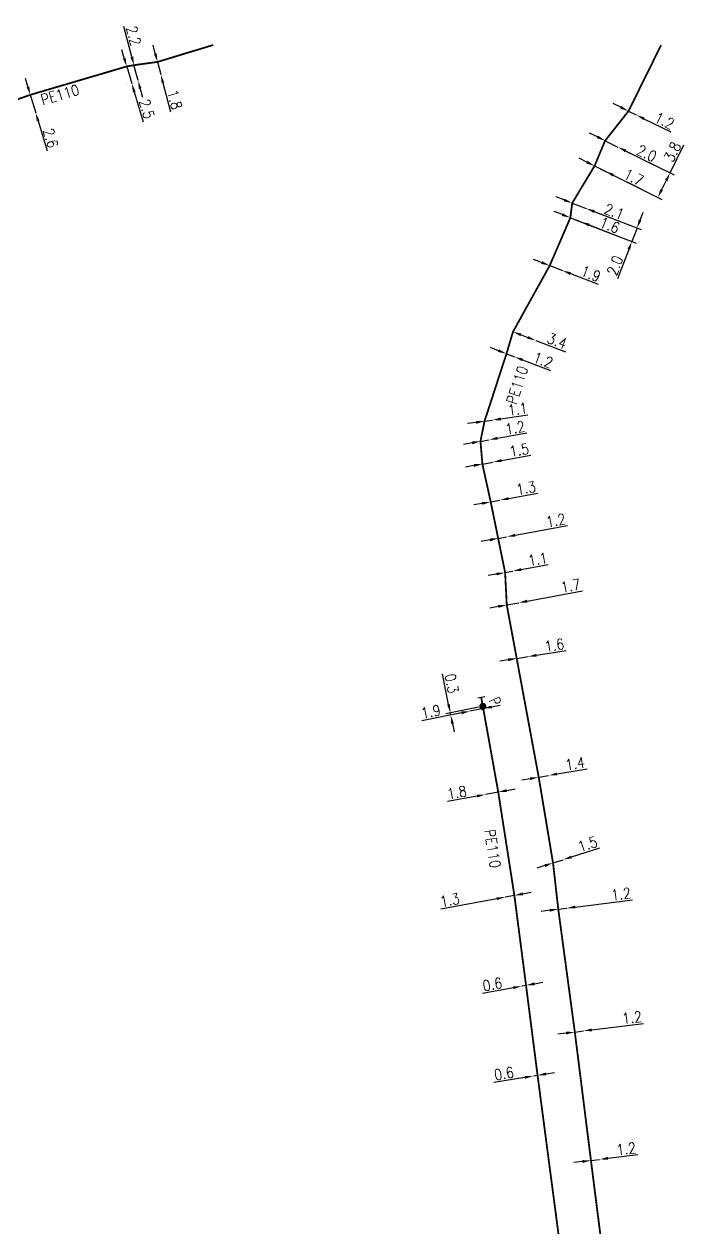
# Model space of a CAD drawing. Header units: millimetres. Extents: x 147000 to 147997, y 130417 to 131006.
# Drawn here: x 147347.6 to 147439.7, y 130835 to 131002.9 of the extents above; entities that cross this region are included whole.
import ezdxf
from ezdxf.enums import TextEntityAlignment as Align

# ---------------------------------------------------------------- set-up
doc = ezdxf.new("R2010")
doc.units = ezdxf.units.MM
doc.header["$PDMODE"] = 34
doc.linetypes.add('L_100_PE', pattern=[14, 10, -1.5, 1, -1.5])
doc.layers.get('0').update_dxf_attribs({"linetype": 'CONTINUOUS'})
doc.layers.get('Defpoints').update_dxf_attribs({"linetype": 'CONTINUOUS'})
for name, color, linetype in [('L_140', 3, 'CONTINUOUS'), ('L_300', 7, 'CONTINUOUS'), ('L_340', 7, 'CONTINUOUS')]:
    doc.layers.add(name, color=color, linetype=linetype)
doc.styles.add('G_ROMANS', font='ROMANS.SHX', dxfattribs={"width": 0.75})
doc.styles.get("Standard").update_dxf_attribs({"font": 'romans.shx', "width": 0.85})
doc.dimstyles.get("Standard").update_dxf_attribs({"dimtxt": 1.5, "dimasz": 1.2, "dimexe": 0.625, "dimexo": 0.625, "dimgap": 0.25, "dimtad": 1, "dimdec": 1, "dimzin": 0, "dimdsep": 46, "dimtxsty": 'Standard', "dimcen": -0.5, "dimadec": 0, "dimazin": 0, "dimtfac": 1, "dimtdec": 1, "dimtmove": 0, "dimatfit": 3, "dimfxl": 0, "dimtolj": 1, "dimtzin": 0, "dimarcsym": 0})

# ---------------------------------------------------------------- blocks, each defined once
blk = doc.blocks.new('L_340_07')
at = {"color": 0, "linetype": 'Continuous', "const_width": 0.25, "flags": 128}
blk.add_lwpolyline([(0, 0), (1.25, 0)], dxfattribs=at)
at = {"color": 0, "linetype": 'Continuous', "flags": 128}
blk.add_lwpolyline([(1.25, -0.5), (1.25, 0.5)], dxfattribs=at)
at = {"color": 0, "linetype": 'Continuous', "width": 0.75, "flags": 3}
for tag, p in [('DEF_LEG', (0.72, -3.47)), ('DEF_COUP', (0.72, -5.97)), ('DEF_TYPE', (0.72, -8.47))]:
    blk.add_attdef(tag, text='', height=1.2, dxfattribs=at).set_placement(p, align=Align.MIDDLE)
blk = doc.blocks.new('L_300_12')
at = {"color": 0, "linetype": 'Continuous', "const_width": 0.497, "flags": 128}
blk.add_lwpolyline([(-0.25, 0, 1), (0.25, 0, 1)], format="xyb", close=True, dxfattribs=at)
at = {"color": 0, "linetype": 'Continuous', "style": 'G_ROMANS', "width": 0.75}
blk.add_text('P', height=1.5, dxfattribs=at).set_placement((0, 1.85), align=Align.MIDDLE)
at = {"color": 0, "linetype": 'Continuous', "width": 0.75, "flags": 3}
for tag, p in [('DEF_LEG', (0, -5)), ('DEF_COUP', (0, -7.5)), ('DEF_TYPE', (0, -10))]:
    blk.add_attdef(tag, text='', height=1.2, dxfattribs=at).set_placement(p, align=Align.MIDDLE)
blk = doc.blocks.new('*D25')
at = {"layer": 'Defpoints', "color": 0, "linetype": 'Continuous', "transparency": 16777216}
for p in [(147414.79, 130881.16), (147414.79, 130881.16), (147416.07, 130881.4)]:
    blk.add_point(p, dxfattribs=at)
at = {"layer": 'L_140', "color": 0, "linetype": 'Continuous', "lineweight": -2, "transparency": 16777216}
for p, q in [((147413.61, 130880.94), (147405.79, 130879.48)), ((147416.07, 130881.4), (147414.79, 130881.16)), ((147417.25, 130881.62), (147418.43, 130881.84))]:
    blk.add_line(p, q, dxfattribs=at)
at = {"layer": 'L_140', "color": 0, "linetype": 'Continuous', "transparency": 16777216}
for points in [[(147413.57, 130881.14), (147413.65, 130880.74), (147414.79, 130881.16)], [(147417.21, 130881.81), (147417.28, 130881.42), (147416.07, 130881.4)]]:
    blk.add_solid(points, dxfattribs=at)
at = {"layer": 'L_140', "color": 0, "linetype": 'Continuous', "transparency": 16777216, "insert": (147407.07, 130880.74), "char_height": 1.5, "attachment_point": 5, "rotation": 10.565}
blk.add_mtext('\\A1;1.3', dxfattribs=at)
blk = doc.blocks.new('*D26')
at = {"layer": 'Defpoints', "color": 0, "linetype": 'Continuous', "transparency": 16777216}
for p in [(147417.11, 130868.74), (147417.11, 130868.74), (147417.7, 130868.85)]:
    blk.add_point(p, dxfattribs=at)
at = {"layer": 'L_140', "color": 0, "linetype": 'Continuous', "lineweight": -2, "transparency": 16777216}
for p, q in [((147418.88, 130869.07), (147420.06, 130869.29)), ((147415.93, 130868.52), (147411.63, 130867.71)), ((147417.7, 130868.85), (147417.11, 130868.74))]:
    blk.add_line(p, q, dxfattribs=at)
at = {"layer": 'L_140', "color": 0, "linetype": 'Continuous', "transparency": 16777216}
for points in [[(147418.84, 130869.27), (147418.91, 130868.87), (147417.7, 130868.85)], [(147415.89, 130868.71), (147415.97, 130868.32), (147417.11, 130868.74)]]:
    blk.add_solid(points, dxfattribs=at)
at = {"layer": 'L_140', "color": 0, "linetype": 'Continuous', "transparency": 16777216, "insert": (147413.01, 130868.99), "char_height": 1.5, "attachment_point": 5, "rotation": 10.5968}
blk.add_mtext('\\A1;0.6', dxfattribs=at)
blk = doc.blocks.new('*D64')
at = {"layer": 'Defpoints', "color": 0, "linetype": 'Continuous', "transparency": 16777216}
for p in [(147348.51, 130993.05), (147349.26, 130990.56), (147349.26, 130990.56)]:
    blk.add_point(p, dxfattribs=at)
at = {"layer": 'L_140', "color": 0, "linetype": 'Continuous', "lineweight": -2, "transparency": 16777216}
for p, q in [((147348.17, 130994.2), (147347.83, 130995.35)), ((147348.51, 130993.05), (147349.26, 130990.56)), ((147349.6, 130989.41), (147350.85, 130985.22))]:
    blk.add_line(p, q, dxfattribs=at)
at = {"layer": 'L_140', "color": 0, "linetype": 'Continuous', "transparency": 16777216}
for points in [[(147348.36, 130994.26), (147347.98, 130994.14), (147348.51, 130993.05)], [(147349.79, 130989.47), (147349.41, 130989.35), (147349.26, 130990.56)]]:
    blk.add_solid(points, dxfattribs=at)
at = {"layer": 'L_140', "color": 0, "linetype": 'Continuous', "transparency": 16777216, "insert": (147351.35, 130987.02), "char_height": 1.5, "attachment_point": 5, "rotation": 286.5993}
blk.add_mtext('\\A1;2.6', dxfattribs=at)
blk = doc.blocks.new('*D65')
at = {"layer": 'Defpoints', "color": 0, "linetype": 'Continuous', "transparency": 16777216}
for p in [(147361.96, 130997.01), (147362.67, 130994.61), (147362.67, 130994.61)]:
    blk.add_point(p, dxfattribs=at)
at = {"layer": 'L_140', "color": 0, "linetype": 'Continuous', "lineweight": -2, "transparency": 16777216}
for p, q in [((147361.62, 130998.16), (147361.27, 130999.31)), ((147361.36, 130996.83), (147361.36, 130996.83)), ((147361.96, 130997.01), (147362.67, 130994.61)), ((147362.08, 130994.43), (147362.08, 130994.43)), ((147363.02, 130993.46), (147364.27, 130989.27))]:
    blk.add_line(p, q, dxfattribs=at)
at = {"layer": 'L_140', "color": 0, "linetype": 'Continuous', "transparency": 16777216}
for points in [[(147361.81, 130998.21), (147361.43, 130998.1), (147361.96, 130997.01)], [(147363.21, 130993.52), (147362.83, 130993.4), (147362.67, 130994.61)]]:
    blk.add_solid(points, dxfattribs=at)
at = {"layer": 'L_140', "color": 0, "linetype": 'Continuous', "transparency": 16777216, "insert": (147364.77, 130991.08), "char_height": 1.5, "attachment_point": 5, "rotation": 286.5985}
blk.add_mtext('\\A1;2.5', dxfattribs=at)
blk = doc.blocks.new('*D66')
at = {"layer": 'Defpoints', "color": 0, "linetype": 'Continuous', "transparency": 16777216}
for p in [(147362.98, 130997.19), (147363.54, 130995.06), (147363.54, 130995.06)]:
    blk.add_point(p, dxfattribs=at)
at = {"layer": 'L_140', "color": 0, "linetype": 'Continuous', "lineweight": -2, "transparency": 16777216}
for p, q in [((147362.68, 130998.35), (147361.56, 131002.57)), ((147363.54, 130995.06), (147362.98, 130997.19)), ((147363.85, 130993.9), (147364.16, 130992.74))]:
    blk.add_line(p, q, dxfattribs=at)
at = {"layer": 'L_140', "color": 0, "linetype": 'Continuous', "transparency": 16777216}
for points in [[(147362.87, 130998.4), (147362.48, 130998.3), (147362.98, 130997.19)], [(147364.04, 130993.95), (147363.66, 130993.85), (147363.54, 130995.06)]]:
    blk.add_solid(points, dxfattribs=at)
at = {"layer": 'L_140', "color": 0, "linetype": 'Continuous', "transparency": 16777216, "insert": (147362.94, 131001.3), "char_height": 1.5, "attachment_point": 5, "rotation": 284.7587}
blk.add_mtext('\\A1;2.2', dxfattribs=at)
blk = doc.blocks.new('*D67')
at = {"layer": 'Defpoints', "color": 0, "linetype": 'Continuous', "transparency": 16777216}
for p in [(147366.26, 130997.64), (147366.72, 130995.89), (147366.72, 130995.89)]:
    blk.add_point(p, dxfattribs=at)
at = {"layer": 'L_140', "color": 0, "linetype": 'Continuous', "lineweight": -2, "transparency": 16777216}
for p, q in [((147365.95, 130998.8), (147365.65, 130999.96)), ((147366.26, 130997.64), (147366.72, 130995.89)), ((147366.86, 130997.79), (147366.86, 130997.79)), ((147367.32, 130996.05), (147367.32, 130996.05)), ((147367.02, 130994.73), (147368.09, 130990.68))]:
    blk.add_line(p, q, dxfattribs=at)
at = {"layer": 'L_140', "color": 0, "linetype": 'Continuous', "transparency": 16777216}
for points in [[(147366.14, 130998.85), (147365.76, 130998.74), (147366.26, 130997.64)], [(147367.21, 130994.79), (147366.83, 130994.68), (147366.72, 130995.89)]]:
    blk.add_solid(points, dxfattribs=at)
at = {"layer": 'L_140', "color": 0, "linetype": 'Continuous', "transparency": 16777216, "insert": (147368.67, 130992.38), "char_height": 1.5, "attachment_point": 5, "rotation": 284.7587}
blk.add_mtext('\\A1;1.8', dxfattribs=at)
blk = doc.blocks.new('*D70')
at = {"layer": 'Defpoints', "color": 0, "linetype": 'Continuous', "transparency": 16777216}
for p in [(147432, 130990.78), (147433.08, 130990.25), (147433.08, 130990.25)]:
    blk.add_point(p, dxfattribs=at)
at = {"layer": 'L_140', "color": 0, "linetype": 'Continuous', "lineweight": -2, "transparency": 16777216}
for p, q in [((147430.92, 130991.31), (147429.84, 130991.83)), ((147432, 130990.78), (147433.08, 130990.25)), ((147434.16, 130989.72), (147437.92, 130987.88))]:
    blk.add_line(p, q, dxfattribs=at)
at = {"layer": 'L_140', "color": 0, "linetype": 'Continuous', "transparency": 16777216}
for points in [[(147431.01, 130991.49), (147430.83, 130991.13), (147432, 130990.78)], [(147434.24, 130989.9), (147434.07, 130989.54), (147433.08, 130990.25)]]:
    blk.add_solid(points, dxfattribs=at)
at = {"layer": 'L_140', "color": 0, "linetype": 'Continuous', "transparency": 16777216, "insert": (147437.02, 130989.44), "char_height": 1.5, "attachment_point": 5, "rotation": 333.9233}
blk.add_mtext('\\A1;1.2', dxfattribs=at)
blk = doc.blocks.new('*D71')
at = {"layer": 'Defpoints', "color": 0, "linetype": 'Continuous', "transparency": 16777216}
for p in [(147428.73, 130986.65), (147430.52, 130985.77), (147430.52, 130985.77)]:
    blk.add_point(p, dxfattribs=at)
at = {"layer": 'L_140', "color": 0, "linetype": 'Continuous', "lineweight": -2, "transparency": 16777216}
for p, q in [((147427.66, 130987.19), (147426.58, 130987.72)), ((147428.73, 130986.65), (147430.52, 130985.77)), ((147431.6, 130985.23), (147435.51, 130983.29))]:
    blk.add_line(p, q, dxfattribs=at)
at = {"layer": 'L_140', "color": 0, "linetype": 'Continuous', "transparency": 16777216}
for points in [[(147427.75, 130987.37), (147427.57, 130987.01), (147428.73, 130986.65)], [(147431.69, 130985.41), (147431.51, 130985.05), (147430.52, 130985.77)]]:
    blk.add_solid(points, dxfattribs=at)
at = {"layer": 'L_140', "color": 0, "linetype": 'Continuous', "transparency": 16777216, "insert": (147434.54, 130984.89), "char_height": 1.5, "attachment_point": 5, "rotation": 333.607}
blk.add_mtext('\\A1;2.0', dxfattribs=at)
blk = doc.blocks.new('*D72')
at = {"layer": 'Defpoints', "color": 0, "linetype": 'Continuous', "transparency": 16777216}
for p in [(147430.52, 130985.77), (147427.27, 130983.14), (147437.8, 130982.16)]:
    blk.add_point(p, dxfattribs=at)
at = {"layer": 'L_140', "color": 0, "linetype": 'Continuous', "lineweight": -2, "transparency": 16777216}
for p, q in [((147431.08, 130985.49), (147438.36, 130981.88)), ((147437.8, 130982.16), (147439.74, 130986.07)), ((147427.83, 130982.86), (147436.67, 130978.47)), ((147436.64, 130979.83), (147437.26, 130981.08))]:
    blk.add_line(p, q, dxfattribs=at)
at = {"layer": 'L_140', "color": 0, "linetype": 'Continuous', "transparency": 16777216}
for points in [[(147437.08, 130981.17), (147437.44, 130980.99), (147437.8, 130982.16)], [(147436.46, 130979.92), (147436.82, 130979.74), (147436.11, 130978.75)]]:
    blk.add_solid(points, dxfattribs=at)
at = {"layer": 'L_140', "color": 0, "linetype": 'Continuous', "transparency": 16777216, "insert": (147438.14, 130985.1), "char_height": 1.5, "attachment_point": 5, "rotation": 63.607}
blk.add_mtext('\\A1;3.8', dxfattribs=at)
blk = doc.blocks.new('*D73')
at = {"layer": 'Defpoints', "color": 0, "linetype": 'Continuous', "transparency": 16777216}
for p in [(147427.27, 130983.14), (147428.79, 130982.38), (147428.79, 130982.38)]:
    blk.add_point(p, dxfattribs=at)
at = {"layer": 'L_140', "color": 0, "linetype": 'Continuous', "lineweight": -2, "transparency": 16777216}
for p, q in [((147426.19, 130983.67), (147425.12, 130984.21)), ((147427.27, 130983.14), (147428.79, 130982.38)), ((147429.86, 130981.85), (147433.62, 130979.99))]:
    blk.add_line(p, q, dxfattribs=at)
at = {"layer": 'L_140', "color": 0, "linetype": 'Continuous', "transparency": 16777216}
for points in [[(147426.28, 130983.85), (147426.1, 130983.49), (147427.27, 130983.14)], [(147429.95, 130982.03), (147429.77, 130981.67), (147428.79, 130982.38)]]:
    blk.add_solid(points, dxfattribs=at)
at = {"layer": 'L_140', "color": 0, "linetype": 'Continuous', "transparency": 16777216, "insert": (147432.72, 130981.55), "char_height": 1.5, "attachment_point": 5, "rotation": 333.607}
blk.add_mtext('\\A1;1.7', dxfattribs=at)
blk = doc.blocks.new('*D74')
at = {"layer": 'Defpoints', "color": 0, "linetype": 'Continuous', "transparency": 16777216}
for p in [(147424.14, 130977.95), (147426.1, 130977.2), (147426.1, 130977.2)]:
    blk.add_point(p, dxfattribs=at)
at = {"layer": 'L_140', "color": 0, "linetype": 'Continuous', "lineweight": -2, "transparency": 16777216}
for p, q in [((147423.02, 130978.39), (147421.9, 130978.82)), ((147424.36, 130978.54), (147424.36, 130978.54)), ((147424.14, 130977.95), (147426.1, 130977.2)), ((147426.32, 130977.78), (147426.32, 130977.78)), ((147427.22, 130976.77), (147430.96, 130975.33))]:
    blk.add_line(p, q, dxfattribs=at)
at = {"layer": 'L_140', "color": 0, "linetype": 'Continuous', "transparency": 16777216}
for points in [[(147423.09, 130978.57), (147422.95, 130978.2), (147424.14, 130977.95)], [(147427.29, 130976.96), (147427.15, 130976.58), (147426.1, 130977.2)]]:
    blk.add_solid(points, dxfattribs=at)
at = {"layer": 'L_140', "color": 0, "linetype": 'Continuous', "transparency": 16777216, "insert": (147430.01, 130976.77), "char_height": 1.5, "attachment_point": 5, "rotation": 338.9711}
blk.add_mtext('\\A1;2.1', dxfattribs=at)
blk = doc.blocks.new('*D75')
at = {"layer": 'Defpoints', "color": 0, "linetype": 'Continuous', "transparency": 16777216}
for p in [(147426.1, 130977.2), (147423.89, 130975.91), (147433.19, 130974.47)]:
    blk.add_point(p, dxfattribs=at)
at = {"layer": 'L_140', "color": 0, "linetype": 'Continuous', "lineweight": -2, "transparency": 16777216}
for p, q in [((147426.68, 130976.98), (147433.77, 130974.25)), ((147433.62, 130975.59), (147434.05, 130976.71)), ((147424.47, 130975.68), (147433.06, 130972.38)), ((147433.19, 130974.47), (147432.47, 130972.61)), ((147432.04, 130971.49), (147430.47, 130967.41))]:
    blk.add_line(p, q, dxfattribs=at)
at = {"layer": 'L_140', "color": 0, "linetype": 'Continuous', "transparency": 16777216}
for points in [[(147433.43, 130975.67), (147433.81, 130975.52), (147433.19, 130974.47)], [(147431.85, 130971.56), (147432.23, 130971.42), (147432.47, 130972.61)]]:
    blk.add_solid(points, dxfattribs=at)
at = {"layer": 'L_140', "color": 0, "linetype": 'Continuous', "transparency": 16777216, "insert": (147430.11, 130969.25), "char_height": 1.5, "attachment_point": 5, "rotation": 68.9711}
blk.add_mtext('\\A1;2.0', dxfattribs=at)
blk = doc.blocks.new('*D76')
at = {"layer": 'Defpoints', "color": 0, "linetype": 'Continuous', "transparency": 16777216}
for p in [(147423.89, 130975.91), (147425.38, 130975.33), (147425.38, 130975.33)]:
    blk.add_point(p, dxfattribs=at)
at = {"layer": 'L_140', "color": 0, "linetype": 'Continuous', "lineweight": -2, "transparency": 16777216}
for p, q in [((147422.77, 130976.34), (147421.65, 130976.77)), ((147423.89, 130975.91), (147425.38, 130975.33)), ((147426.5, 130974.9), (147430.41, 130973.4))]:
    blk.add_line(p, q, dxfattribs=at)
at = {"layer": 'L_140', "color": 0, "linetype": 'Continuous', "transparency": 16777216}
for points in [[(147422.84, 130976.53), (147422.69, 130976.15), (147423.89, 130975.91)], [(147426.57, 130975.09), (147426.43, 130974.72), (147425.38, 130975.33)]]:
    blk.add_solid(points, dxfattribs=at)
at = {"layer": 'L_140', "color": 0, "linetype": 'Continuous', "transparency": 16777216, "insert": (147429.37, 130974.87), "char_height": 1.5, "attachment_point": 5, "rotation": 338.9711}
blk.add_mtext('\\A1;1.6', dxfattribs=at)
blk = doc.blocks.new('*D77')
at = {"layer": 'Defpoints', "color": 0, "linetype": 'Continuous', "transparency": 16777216}
for p in [(147421, 130969.23), (147422.77, 130968.55), (147422.77, 130968.55)]:
    blk.add_point(p, dxfattribs=at)
at = {"layer": 'L_140', "color": 0, "linetype": 'Continuous', "lineweight": -2, "transparency": 16777216}
for p, q in [((147419.88, 130969.66), (147418.76, 130970.09)), ((147421, 130969.23), (147422.77, 130968.55)), ((147423.89, 130968.12), (147427.75, 130966.64))]:
    blk.add_line(p, q, dxfattribs=at)
at = {"layer": 'L_140', "color": 0, "linetype": 'Continuous', "transparency": 16777216}
for points in [[(147419.95, 130969.85), (147419.81, 130969.48), (147421, 130969.23)], [(147423.96, 130968.31), (147423.82, 130967.93), (147422.77, 130968.55)]]:
    blk.add_solid(points, dxfattribs=at)
at = {"layer": 'L_140', "color": 0, "linetype": 'Continuous', "transparency": 16777216, "insert": (147426.74, 130968.1), "char_height": 1.5, "attachment_point": 5, "rotation": 338.9711}
blk.add_mtext('\\A1;1.9', dxfattribs=at)
blk = doc.blocks.new('*D78')
at = {"layer": 'Defpoints', "color": 0, "linetype": 'Continuous', "transparency": 16777216}
for p in [(147415.88, 130960), (147419.06, 130958.79), (147419.06, 130958.79)]:
    blk.add_point(p, dxfattribs=at)
at = {"layer": 'L_140', "color": 0, "linetype": 'Continuous', "lineweight": -2, "transparency": 16777216}
for p, q in [((147417, 130959.58), (147417.93, 130959.22)), ((147419.06, 130958.79), (147423.2, 130957.22))]:
    blk.add_line(p, q, dxfattribs=at)
at = {"layer": 'L_140', "color": 0, "linetype": 'Continuous', "transparency": 16777216}
for points in [[(147417.07, 130959.76), (147416.93, 130959.39), (147415.88, 130960)], [(147418.01, 130959.41), (147417.86, 130959.03), (147419.06, 130958.79)]]:
    blk.add_solid(points, dxfattribs=at)
at = {"layer": 'L_140', "color": 0, "linetype": 'Continuous', "transparency": 16777216, "insert": (147422.04, 130958.73), "char_height": 1.5, "attachment_point": 5, "rotation": 339.1554}
blk.add_mtext('\\A1;3.4', dxfattribs=at)
blk = doc.blocks.new('*D79')
at = {"layer": 'Defpoints', "color": 0, "linetype": 'Continuous', "transparency": 16777216}
for p in [(147414.97, 130956.94), (147416.09, 130956.51), (147416.09, 130956.51)]:
    blk.add_point(p, dxfattribs=at)
at = {"layer": 'L_140', "color": 0, "linetype": 'Continuous', "lineweight": -2, "transparency": 16777216}
for p, q in [((147413.85, 130957.37), (147412.73, 130957.8)), ((147414.97, 130956.94), (147416.09, 130956.51)), ((147417.21, 130956.08), (147421.12, 130954.59))]:
    blk.add_line(p, q, dxfattribs=at)
at = {"layer": 'L_140', "color": 0, "linetype": 'Continuous', "transparency": 16777216}
for points in [[(147413.92, 130957.56), (147413.78, 130957.19), (147414.97, 130956.94)], [(147417.28, 130956.27), (147417.14, 130955.9), (147416.09, 130956.51)]]:
    blk.add_solid(points, dxfattribs=at)
at = {"layer": 'L_140', "color": 0, "linetype": 'Continuous', "transparency": 16777216, "insert": (147420.09, 130956.05), "char_height": 1.5, "attachment_point": 5, "rotation": 339.0363}
blk.add_mtext('\\A1;1.2', dxfattribs=at)
blk = doc.blocks.new('*D80')
at = {"layer": 'Defpoints', "color": 0, "linetype": 'Continuous', "transparency": 16777216}
for p in [(147411.91, 130947.54), (147413, 130947.69), (147413, 130947.69)]:
    blk.add_point(p, dxfattribs=at)
at = {"layer": 'L_140', "color": 0, "linetype": 'Continuous', "lineweight": -2, "transparency": 16777216}
for p, q in [((147414.18, 130947.86), (147417.97, 130948.4)), ((147410.72, 130947.37), (147409.53, 130947.2)), ((147411.91, 130947.54), (147413, 130947.69))]:
    blk.add_line(p, q, dxfattribs=at)
at = {"layer": 'L_140', "color": 0, "linetype": 'Continuous', "transparency": 16777216}
for points in [[(147414.16, 130948.06), (147414.21, 130947.66), (147413, 130947.69)], [(147410.69, 130947.57), (147410.75, 130947.17), (147411.91, 130947.54)]]:
    blk.add_solid(points, dxfattribs=at)
at = {"layer": 'L_140', "color": 0, "linetype": 'Continuous', "transparency": 16777216, "insert": (147416.53, 130949.21), "char_height": 1.5, "attachment_point": 5, "rotation": 8.0766}
blk.add_mtext('\\A1;1.1', dxfattribs=at)
blk = doc.blocks.new('*D81')
at = {"layer": 'Defpoints', "color": 0, "linetype": 'Continuous', "transparency": 16777216}
for p in [(147411.34, 130944.72), (147412.52, 130944.94), (147412.52, 130944.94)]:
    blk.add_point(p, dxfattribs=at)
at = {"layer": 'L_140', "color": 0, "linetype": 'Continuous', "lineweight": -2, "transparency": 16777216}
for p, q in [((147411.34, 130944.72), (147412.52, 130944.94)), ((147413.7, 130945.15), (147417.82, 130945.9)), ((147410.16, 130944.51), (147408.98, 130944.29))]:
    blk.add_line(p, q, dxfattribs=at)
at = {"layer": 'L_140', "color": 0, "linetype": 'Continuous', "transparency": 16777216}
for points in [[(147410.12, 130944.7), (147410.2, 130944.31), (147411.34, 130944.72)], [(147413.67, 130945.35), (147413.74, 130944.95), (147412.52, 130944.94)]]:
    blk.add_solid(points, dxfattribs=at)
at = {"layer": 'L_140', "color": 0, "linetype": 'Continuous', "transparency": 16777216, "insert": (147416.17, 130946.62), "char_height": 1.5, "attachment_point": 5, "rotation": 10.2944}
blk.add_mtext('\\A1;1.2', dxfattribs=at)
blk = doc.blocks.new('*D82')
at = {"layer": 'Defpoints', "color": 0, "linetype": 'Continuous', "transparency": 16777216}
for p in [(147411.61, 130941.56), (147413.09, 130941.83), (147413.09, 130941.83)]:
    blk.add_point(p, dxfattribs=at)
at = {"layer": 'L_140', "color": 0, "linetype": 'Continuous', "lineweight": -2, "transparency": 16777216}
for p, q in [((147410.43, 130941.35), (147409.25, 130941.13)), ((147411.61, 130941.56), (147413.09, 130941.83)), ((147414.27, 130942.04), (147418.39, 130942.79))]:
    blk.add_line(p, q, dxfattribs=at)
at = {"layer": 'L_140', "color": 0, "linetype": 'Continuous', "transparency": 16777216}
for points in [[(147410.39, 130941.54), (147410.46, 130941.15), (147411.61, 130941.56)], [(147414.23, 130942.24), (147414.3, 130941.85), (147413.09, 130941.83)]]:
    blk.add_solid(points, dxfattribs=at)
at = {"layer": 'L_140', "color": 0, "linetype": 'Continuous', "transparency": 16777216, "insert": (147416.74, 130943.51), "char_height": 1.5, "attachment_point": 5, "rotation": 10.2944}
blk.add_mtext('\\A1;1.5', dxfattribs=at)
blk = doc.blocks.new('*D83')
at = {"layer": 'Defpoints', "color": 0, "linetype": 'Continuous', "transparency": 16777216}
for p in [(147412.77, 130936.28), (147414.05, 130936.52), (147414.05, 130936.52)]:
    blk.add_point(p, dxfattribs=at)
at = {"layer": 'L_140', "color": 0, "linetype": 'Continuous', "lineweight": -2, "transparency": 16777216}
for p, q in [((147412.77, 130936.28), (147414.05, 130936.52)), ((147415.23, 130936.73), (147419.35, 130937.48)), ((147411.59, 130936.07), (147410.41, 130935.85))]:
    blk.add_line(p, q, dxfattribs=at)
at = {"layer": 'L_140', "color": 0, "linetype": 'Continuous', "transparency": 16777216}
for points in [[(147411.56, 130936.27), (147411.63, 130935.87), (147412.77, 130936.28)], [(147415.2, 130936.93), (147415.27, 130936.53), (147414.05, 130936.52)]]:
    blk.add_solid(points, dxfattribs=at)
at = {"layer": 'L_140', "color": 0, "linetype": 'Continuous', "transparency": 16777216, "insert": (147417.7, 130938.2), "char_height": 1.5, "attachment_point": 5, "rotation": 10.2944}
blk.add_mtext('\\A1;1.3', dxfattribs=at)
blk = doc.blocks.new('*D84')
at = {"layer": 'Defpoints', "color": 0, "linetype": 'Continuous', "transparency": 16777216}
for p in [(147414.99, 130931.41), (147414.99, 130931.41), (147413.81, 130931.19)]:
    blk.add_point(p, dxfattribs=at)
at = {"layer": 'L_140', "color": 0, "linetype": 'Continuous', "lineweight": -2, "transparency": 16777216}
for p, q in [((147416.17, 130931.62), (147423.5, 130932.97)), ((147413.81, 130931.19), (147414.99, 130931.41)), ((147412.63, 130930.97), (147411.45, 130930.75))]:
    blk.add_line(p, q, dxfattribs=at)
at = {"layer": 'L_140', "color": 0, "linetype": 'Continuous', "transparency": 16777216}
for points in [[(147416.14, 130931.82), (147416.21, 130931.43), (147414.99, 130931.41)], [(147412.6, 130931.17), (147412.67, 130930.77), (147413.81, 130931.19)]]:
    blk.add_solid(points, dxfattribs=at)
at = {"layer": 'L_140', "color": 0, "linetype": 'Continuous', "transparency": 16777216, "insert": (147421.85, 130933.69), "char_height": 1.5, "attachment_point": 5, "rotation": 10.449}
blk.add_mtext('\\A1;1.2', dxfattribs=at)
blk = doc.blocks.new('*D85')
at = {"layer": 'Defpoints', "color": 0, "linetype": 'Continuous', "transparency": 16777216}
for p in [(147414.78, 130926.43), (147415.86, 130926.63), (147415.86, 130926.63)]:
    blk.add_point(p, dxfattribs=at)
at = {"layer": 'L_140', "color": 0, "linetype": 'Continuous', "lineweight": -2, "transparency": 16777216}
for p, q in [((147413.6, 130926.22), (147412.42, 130926)), ((147414.78, 130926.43), (147415.86, 130926.63)), ((147417.04, 130926.85), (147420.81, 130927.53))]:
    blk.add_line(p, q, dxfattribs=at)
at = {"layer": 'L_140', "color": 0, "linetype": 'Continuous', "transparency": 16777216}
for points in [[(147413.56, 130926.42), (147413.64, 130926.02), (147414.78, 130926.43)], [(147417.01, 130927.04), (147417.08, 130926.65), (147415.86, 130926.63)]]:
    blk.add_solid(points, dxfattribs=at)
at = {"layer": 'L_140', "color": 0, "linetype": 'Continuous', "transparency": 16777216, "insert": (147419.34, 130928.28), "char_height": 1.5, "attachment_point": 5, "rotation": 10.3198}
blk.add_mtext('\\A1;1.1', dxfattribs=at)
blk = doc.blocks.new('*D86')
at = {"layer": 'Defpoints', "color": 0, "linetype": 'Continuous', "transparency": 16777216}
for p in [(147415.01, 130921.91), (147416.68, 130922.22), (147416.68, 130922.22)]:
    blk.add_point(p, dxfattribs=at)
at = {"layer": 'L_140', "color": 0, "linetype": 'Continuous', "lineweight": -2, "transparency": 16777216}
for p, q in [((147417.86, 130922.44), (147425.58, 130923.87)), ((147413.83, 130921.69), (147412.65, 130921.47)), ((147415.01, 130921.91), (147416.68, 130922.22))]:
    blk.add_line(p, q, dxfattribs=at)
at = {"layer": 'L_140', "color": 0, "linetype": 'Continuous', "transparency": 16777216}
for points in [[(147413.8, 130921.88), (147413.87, 130921.49), (147415.01, 130921.91)], [(147417.83, 130922.63), (147417.9, 130922.24), (147416.68, 130922.22)]]:
    blk.add_solid(points, dxfattribs=at)
at = {"layer": 'L_140', "color": 0, "linetype": 'Continuous', "transparency": 16777216, "insert": (147423.93, 130924.58), "char_height": 1.5, "attachment_point": 5, "rotation": 10.5504}
blk.add_mtext('\\A1;1.7', dxfattribs=at)
blk = doc.blocks.new('*D87')
at = {"layer": 'Defpoints', "color": 0, "linetype": 'Continuous', "transparency": 16777216}
for p in [(147416.4, 130914.44), (147417.98, 130914.7), (147417.98, 130914.7)]:
    blk.add_point(p, dxfattribs=at)
at = {"layer": 'L_140', "color": 0, "linetype": 'Continuous', "lineweight": -2, "transparency": 16777216}
for p, q in [((147416.4, 130914.44), (147417.98, 130914.7)), ((147419.16, 130914.89), (147423.3, 130915.55)), ((147415.21, 130914.25), (147414.03, 130914.06))]:
    blk.add_line(p, q, dxfattribs=at)
at = {"layer": 'L_140', "color": 0, "linetype": 'Continuous', "transparency": 16777216}
for points in [[(147415.18, 130914.45), (147415.24, 130914.06), (147416.4, 130914.44)], [(147419.13, 130915.09), (147419.19, 130914.69), (147417.98, 130914.7)]]:
    blk.add_solid(points, dxfattribs=at)
at = {"layer": 'L_140', "color": 0, "linetype": 'Continuous', "transparency": 16777216, "insert": (147421.66, 130916.3), "char_height": 1.5, "attachment_point": 5, "rotation": 9.1141}
blk.add_mtext('\\A1;1.6', dxfattribs=at)
blk = doc.blocks.new('*D88')
at = {"layer": 'Defpoints', "color": 0, "linetype": 'Continuous', "transparency": 16777216}
for p in [(147419.47, 130897.88), (147420.84, 130898.12), (147420.84, 130898.12)]:
    blk.add_point(p, dxfattribs=at)
at = {"layer": 'L_140', "color": 0, "linetype": 'Continuous', "lineweight": -2, "transparency": 16777216}
for p, q in [((147418.28, 130897.67), (147417.1, 130897.47)), ((147419.47, 130897.88), (147420.84, 130898.12)), ((147422.03, 130898.33), (147426.21, 130899.06))]:
    blk.add_line(p, q, dxfattribs=at)
at = {"layer": 'L_140', "color": 0, "linetype": 'Continuous', "transparency": 16777216}
for points in [[(147418.25, 130897.87), (147418.32, 130897.48), (147419.47, 130897.88)], [(147421.99, 130898.52), (147422.06, 130898.13), (147420.84, 130898.12)]]:
    blk.add_solid(points, dxfattribs=at)
at = {"layer": 'L_140', "color": 0, "linetype": 'Continuous', "transparency": 16777216, "insert": (147424.54, 130899.78), "char_height": 1.5, "attachment_point": 5, "rotation": 9.8893}
blk.add_mtext('\\A1;1.4', dxfattribs=at)
blk = doc.blocks.new('*D89')
at = {"layer": 'Defpoints', "color": 0, "linetype": 'Continuous', "transparency": 16777216}
for p in [(147421.47, 130885.92), (147422.89, 130886.38), (147422.89, 130886.38)]:
    blk.add_point(p, dxfattribs=at)
at = {"layer": 'L_140', "color": 0, "linetype": 'Continuous', "lineweight": -2, "transparency": 16777216}
for p, q in [((147424.04, 130886.76), (147428.02, 130888.05)), ((147421.47, 130885.92), (147422.89, 130886.38)), ((147420.33, 130885.55), (147419.19, 130885.18))]:
    blk.add_line(p, q, dxfattribs=at)
at = {"layer": 'L_140', "color": 0, "linetype": 'Continuous', "transparency": 16777216}
for points in [[(147420.26, 130885.74), (147420.39, 130885.36), (147421.47, 130885.92)], [(147423.97, 130886.95), (147424.1, 130886.57), (147422.89, 130886.38)]]:
    blk.add_solid(points, dxfattribs=at)
at = {"layer": 'L_140', "color": 0, "linetype": 'Continuous', "transparency": 16777216, "insert": (147426.29, 130888.54), "char_height": 1.5, "attachment_point": 5, "rotation": 17.9915}
blk.add_mtext('\\A1;1.5', dxfattribs=at)
blk = doc.blocks.new('*D90')
at = {"layer": 'Defpoints', "color": 0, "linetype": 'Continuous', "transparency": 16777216}
for p in [(147422.2, 130879.47), (147423.39, 130879.62), (147423.39, 130879.62)]:
    blk.add_point(p, dxfattribs=at)
at = {"layer": 'L_140', "color": 0, "linetype": 'Continuous', "lineweight": -2, "transparency": 16777216}
for p, q in [((147421, 130879.32), (147419.81, 130879.17)), ((147422.2, 130879.47), (147423.39, 130879.62)), ((147424.58, 130879.77), (147432.57, 130880.78))]:
    blk.add_line(p, q, dxfattribs=at)
at = {"layer": 'L_140', "color": 0, "linetype": 'Continuous', "transparency": 16777216}
for points in [[(147420.98, 130879.52), (147421.03, 130879.12), (147422.2, 130879.47)], [(147424.55, 130879.97), (147424.6, 130879.57), (147423.39, 130879.62)]]:
    blk.add_solid(points, dxfattribs=at)
at = {"layer": 'L_140', "color": 0, "linetype": 'Continuous', "transparency": 16777216, "insert": (147430.96, 130881.59), "char_height": 1.5, "attachment_point": 5, "rotation": 7.1971}
blk.add_mtext('\\A1;1.2', dxfattribs=at)
blk = doc.blocks.new('*D91')
at = {"layer": 'Defpoints', "color": 0, "linetype": 'Continuous', "transparency": 16777216}
for p in [(147425.7, 130862.49), (147425.7, 130862.49), (147424.51, 130862.34)]:
    blk.add_point(p, dxfattribs=at)
at = {"layer": 'L_140', "color": 0, "linetype": 'Continuous', "lineweight": -2, "transparency": 16777216}
for p, q in [((147424.51, 130862.34), (147425.7, 130862.49)), ((147426.89, 130862.64), (147434.11, 130863.55)), ((147423.32, 130862.19), (147422.13, 130862.04))]:
    blk.add_line(p, q, dxfattribs=at)
at = {"layer": 'L_140', "color": 0, "linetype": 'Continuous', "transparency": 16777216}
for points in [[(147423.29, 130862.39), (147423.34, 130862), (147424.51, 130862.34)], [(147426.86, 130862.84), (147426.91, 130862.45), (147425.7, 130862.49)]]:
    blk.add_solid(points, dxfattribs=at)
at = {"layer": 'L_140', "color": 0, "linetype": 'Continuous', "transparency": 16777216, "insert": (147432.5, 130864.36), "char_height": 1.5, "attachment_point": 5, "rotation": 7.1727}
blk.add_mtext('\\A1;1.2', dxfattribs=at)
blk = doc.blocks.new('*D92')
at = {"layer": 'Defpoints', "color": 0, "linetype": 'Continuous', "transparency": 16777216}
for p in [(147426.76, 130844.43), (147427.95, 130844.58), (147427.95, 130844.58)]:
    blk.add_point(p, dxfattribs=at)
at = {"layer": 'L_140', "color": 0, "linetype": 'Continuous', "lineweight": -2, "transparency": 16777216}
for p, q in [((147425.57, 130844.28), (147424.37, 130844.13)), ((147426.68, 130845.05), (147426.68, 130845.05)), ((147426.76, 130844.43), (147427.95, 130844.58)), ((147427.87, 130845.2), (147427.87, 130845.2)), ((147429.14, 130844.73), (147433.29, 130845.26))]:
    blk.add_line(p, q, dxfattribs=at)
at = {"layer": 'L_140', "color": 0, "linetype": 'Continuous', "transparency": 16777216}
for points in [[(147425.54, 130844.48), (147425.59, 130844.08), (147426.76, 130844.43)], [(147429.11, 130844.93), (147429.16, 130844.54), (147427.95, 130844.58)]]:
    blk.add_solid(points, dxfattribs=at)
at = {"layer": 'L_140', "color": 0, "linetype": 'Continuous', "transparency": 16777216, "insert": (147431.68, 130846.06), "char_height": 1.5, "attachment_point": 5, "rotation": 7.2084}
blk.add_mtext('\\A1;1.2', dxfattribs=at)
blk = doc.blocks.new('*D99')
at = {"layer": 'Defpoints', "color": 0, "linetype": 'Continuous', "transparency": 16777216}
for p in [(147411.67, 130907.75), (147407.19, 130906.55), (147409.86, 130907.08)]:
    blk.add_point(p, dxfattribs=at)
at = {"layer": 'L_300', "color": 0, "linetype": 'Continuous', "lineweight": -2, "transparency": 16777216}
for p, q in [((147406.89, 130908.02), (147406.04, 130912.31)), ((147411.05, 130907.63), (147406.52, 130906.72)), ((147409.25, 130906.96), (147406.57, 130906.43)), ((147407.19, 130906.55), (147407.13, 130906.85)), ((147407.42, 130905.38), (147407.66, 130904.2))]:
    blk.add_line(p, q, dxfattribs=at)
at = {"layer": 'L_300', "color": 0, "linetype": 'Continuous', "transparency": 16777216}
for points in [[(147407.09, 130908.06), (147406.7, 130907.98), (147407.13, 130906.85)], [(147407.62, 130905.41), (147407.23, 130905.34), (147407.19, 130906.55)]]:
    blk.add_solid(points, dxfattribs=at)
at = {"layer": 'L_300', "color": 0, "linetype": 'Continuous', "transparency": 16777216, "insert": (147407.33, 130910.95), "char_height": 1.5, "attachment_point": 5, "rotation": 281.2569}
blk.add_mtext('\\A1;0.3', dxfattribs=at)
blk = doc.blocks.new('*D100')
at = {"layer": 'Defpoints', "color": 0, "linetype": 'Continuous', "transparency": 16777216}
for p in [(147409.86, 130907.08), (147409.86, 130907.08), (147411.73, 130907.46)]:
    blk.add_point(p, dxfattribs=at)
at = {"layer": 'L_140', "color": 0, "linetype": 'Continuous', "lineweight": -2, "transparency": 16777216}
for p, q in [((147412.9, 130907.69), (147414.08, 130907.92)), ((147408.68, 130906.85), (147403.16, 130905.75)), ((147411.73, 130907.46), (147409.86, 130907.08))]:
    blk.add_line(p, q, dxfattribs=at)
at = {"layer": 'L_140', "color": 0, "linetype": 'Continuous', "transparency": 16777216}
for points in [[(147412.86, 130907.89), (147412.94, 130907.49), (147411.73, 130907.46)], [(147408.65, 130907.05), (147408.72, 130906.65), (147409.86, 130907.08)]]:
    blk.add_solid(points, dxfattribs=at)
at = {"layer": 'L_140', "color": 0, "linetype": 'Continuous', "transparency": 16777216, "insert": (147404.41, 130907.02), "char_height": 1.5, "attachment_point": 5, "rotation": 11.2569}
blk.add_mtext('\\A1;1.9', dxfattribs=at)
blk = doc.blocks.new('*D101')
at = {"layer": 'Defpoints', "color": 0, "linetype": 'Continuous', "transparency": 16777216}
for p in [(147412.05, 130895.47), (147412.05, 130895.47), (147413.82, 130895.81)]:
    blk.add_point(p, dxfattribs=at)
at = {"layer": 'L_140', "color": 0, "linetype": 'Continuous', "lineweight": -2, "transparency": 16777216}
for p, q in [((147415, 130896.03), (147416.18, 130896.25)), ((147410.87, 130895.25), (147406.75, 130894.48)), ((147413.82, 130895.81), (147412.05, 130895.47))]:
    blk.add_line(p, q, dxfattribs=at)
at = {"layer": 'L_140', "color": 0, "linetype": 'Continuous', "transparency": 16777216}
for points in [[(147414.96, 130896.22), (147415.03, 130895.83), (147413.82, 130895.81)], [(147410.83, 130895.45), (147410.91, 130895.06), (147412.05, 130895.47)]]:
    blk.add_solid(points, dxfattribs=at)
at = {"layer": 'L_140', "color": 0, "linetype": 'Continuous', "transparency": 16777216, "insert": (147408.04, 130895.74), "char_height": 1.5, "attachment_point": 5, "rotation": 10.6091}
blk.add_mtext('\\A1;1.8', dxfattribs=at)
blk = doc.blocks.new('*D103')
at = {"layer": 'Defpoints', "color": 0, "linetype": 'Continuous', "transparency": 16777216}
for p in [(147418.72, 130856.2), (147418.72, 130856.2), (147419.31, 130856.3)]:
    blk.add_point(p, dxfattribs=at)
at = {"layer": 'L_140', "color": 0, "linetype": 'Continuous', "lineweight": -2, "transparency": 16777216}
for p, q in [((147417.53, 130856.01), (147413.22, 130855.31)), ((147419.31, 130856.3), (147418.72, 130856.2)), ((147420.49, 130856.49), (147421.68, 130856.69))]:
    blk.add_line(p, q, dxfattribs=at)
at = {"layer": 'L_140', "color": 0, "linetype": 'Continuous', "transparency": 16777216}
for points in [[(147417.5, 130856.21), (147417.56, 130855.81), (147418.72, 130856.2)], [(147420.46, 130856.69), (147420.52, 130856.3), (147419.31, 130856.3)]]:
    blk.add_solid(points, dxfattribs=at)
at = {"layer": 'L_140', "color": 0, "linetype": 'Continuous', "transparency": 16777216, "insert": (147414.62, 130856.55), "char_height": 1.5, "attachment_point": 5, "rotation": 9.2688}
blk.add_mtext('\\A1;0.6', dxfattribs=at)

msp = doc.modelspace()

# ---------------------------------------------------------------- linework, layer by layer
at = {"layer": 'L_140', "linetype": 'L_100_PE', "flags": 128}
for points in [[(147374.03, 131000, 0.25, 0.25, 0), (147366.26, 130997.64, 0.25, 0.25, 0), (147362.98, 130997.19, 0.25, 0.25, 0), (147361.96, 130997.01, 0.25, 0.25, 0), (147348.51, 130993.05, 0.25, 0.25, 0), (147344.88, 130991.77, 0.25, 0.25, 0), (147329.39, 130987.13, 0.25, 0.25, 0), (147295.19, 130976.89, 0.25, 0.25, 0), (147281.81, 130973.31, 0.25, 0.25, 0), (147270.08, 130970.35, 0.25, 0.25, 0), (147257.57, 130967.24, 0.25, 0.25, 0), (147257.57, 130967.24, 0.25, 0.25, 0), (147245.19, 130964.23, 0.25, 0.25, 0), (147228.5, 130960.03, 0.25, 0.25, 0), (147224.93, 130959.14, 0.25, 0.25, 0), (147215.67, 130957, 0.25, 0.25, 0), (147210.46, 130955, 0.25, 0.25, 0), (147205.67, 130952.49, 0.25, 0.25, 0), (147204.04, 130950.68, 0.25, 0.25, 0), (147202.67, 130949.06, 0.25, 0.25, 0), (147200.35, 130945.71, 0.25, 0.25, 0), (147198.92, 130942.43, 0.25, 0.25, 0), (147197.8, 130937.98, 0.25, 0.25, 0), (147197.61, 130934.04, 0.25, 0.25, 0), (147197.6, 130925.95, 0.25, 0.25, 0), (147197.65, 130913.67, 0.25, 0.25, 0), (147198.25, 130902.02, 0.25, 0.25, 0), (147198.25, 130902.02, 0.25, 0.25, 0), (147199.74, 130889.27, 0.25, 0.25, 0), (147199.8, 130888.81, 0.25, 0.25, 0), (147198.49, 130887.72, 0.25, 0.25, 0), (147199, 130883.53, 0.25, 0.25, 0), (147199.2, 130881.91, 0, 0, 0)], [(147434.61, 130721.5, 0.25, 0.25, 0), (147428.78, 130781.39, 0.25, 0.25, 0), (147428.71, 130782.11, 0.25, 0.25, 0), (147423.37, 130825.49, 0.25, 0.25, 0), (147419.31, 130856.3, 0.25, 0.25, 0), (147417.7, 130868.85, 0.25, 0.25, 0), (147416.07, 130881.4, 0.25, 0.25, 0), (147413.82, 130895.81, 0.25, 0.25, 0), (147411.73, 130907.46, 0.25, 0.25, 0), (147411.67, 130907.75, 0, 0, 0)]]:
    msp.add_lwpolyline(points, format="xyseb", dxfattribs=at)
at = {"layer": 'L_140', "linetype": 'L_100_PE', "const_width": 0.25, "flags": 128}
msp.add_lwpolyline([(147434.9, 130781.05), (147434.73, 130782.24), (147434.31, 130785.22), (147431.02, 130811.7), (147429.81, 130820.41), (147426.76, 130844.43), (147424.51, 130862.34), (147422.2, 130879.47), (147421.47, 130885.92), (147419.47, 130897.88), (147416.4, 130914.44), (147415.01, 130921.91), (147414.78, 130926.43), (147413.81, 130931.19), (147412.77, 130936.28), (147411.61, 130941.56), (147411.34, 130944.72), (147411.91, 130947.54), (147414.97, 130956.94), (147415.88, 130960), (147421, 130969.23), (147423.89, 130975.91), (147424.14, 130977.95), (147427.27, 130983.14), (147428.73, 130986.65), (147432, 130990.78), (147436.56, 131000)], dxfattribs=at)

# ---------------------------------------------------------------- block references
at = {"layer": 'L_300', "rotation": 292.3420269167995}
msp.add_blockref('L_300_12', (147411.67, 130907.75), dxfattribs=at)
at = {"layer": 'L_340', "rotation": 100.2128130879913}
msp.add_blockref('L_340_07', (147411.67, 130907.75), dxfattribs=at)

# ---------------------------------------------------------------- texts
at = {"layer": 'L_140', "linetype": 'Continuous', "width": 0.85}
for rotation, p in [(16.3958, (147350.24, 130991.58)), (71.9619, (147416.33, 130949.73)), (278.8674, (147411.87, 130890.5))]:
    msp.add_text('PE110', height=1.5, rotation=rotation, dxfattribs=at).set_placement(p)

# ---------------------------------------------------------------- dimensions: what is measured, and where the dimension line sits
at = {"layer": 'L_140', "linetype": 'Continuous'}
for base, p1, p2, angle, picture, middle in [((147363.54, 130995.06), (147362.98, 130997.19), (147363.54, 130995.06), 104.7587, '*D66', (147361.97, 131001.04)), ((147362.67, 130994.61), (147361.96, 130997.01), (147362.67, 130994.61), 106.5985, '*D65', (147363.81, 130990.79)), ((147366.72, 130995.89), (147366.26, 130997.64), (147366.72, 130995.89), 104.7587, '*D67', (147367.71, 130992.13)), ((147349.26, 130990.56), (147348.51, 130993.05), (147349.26, 130990.56), 106.5993, '*D64', (147350.4, 130986.74)), ((147433.08, 130990.25), (147432, 130990.78), (147433.08, 130990.25), 153.9233, '*D70', (147436.58, 130988.54)), ((147430.52, 130985.77), (147428.73, 130986.65), (147430.52, 130985.77), 153.607, '*D71', (147434.09, 130983.99)), ((147437.8, 130982.16), (147427.27, 130983.14), (147430.52, 130985.77), 243.607, '*D72', (147439.04, 130984.65)), ((147428.79, 130982.38), (147427.27, 130983.14), (147428.79, 130982.38), 153.607, '*D73', (147432.28, 130980.65)), ((147426.1, 130977.2), (147424.14, 130977.95), (147426.1, 130977.2), 158.9711, '*D74', (147429.65, 130975.84)), ((147425.38, 130975.33), (147423.89, 130975.91), (147425.38, 130975.33), 158.9711, '*D76', (147429.01, 130973.94)), ((147433.19, 130974.47), (147423.89, 130975.91), (147426.1, 130977.2), 248.9711, '*D75', (147431.04, 130968.89)), ((147422.77, 130968.55), (147421, 130969.23), (147422.77, 130968.55), 158.9711, '*D77', (147426.38, 130967.16)), ((147419.06, 130958.79), (147415.88, 130960), (147419.06, 130958.79), 159.1554, '*D78', (147421.69, 130957.79)), ((147416.09, 130956.51), (147414.97, 130956.94), (147416.09, 130956.51), 159.0363, '*D79', (147419.73, 130955.12)), ((147413, 130947.69), (147411.91, 130947.54), (147413, 130947.69), 188.0766, '*D80', (147416.67, 130948.22)), ((147412.52, 130944.94), (147411.34, 130944.72), (147412.52, 130944.94), 190.2944, '*D81', (147416.35, 130945.63)), ((147413.09, 130941.83), (147411.61, 130941.56), (147413.09, 130941.83), 190.2944, '*D82', (147416.92, 130942.53)), ((147414.05, 130936.52), (147412.77, 130936.28), (147414.05, 130936.52), 190.2944, '*D83', (147417.88, 130937.21)), ((147414.99, 130931.41), (147413.81, 130931.19), (147414.99, 130931.41), 190.449, '*D84', (147422.03, 130932.7)), ((147415.86, 130926.63), (147414.78, 130926.43), (147415.86, 130926.63), 190.3198, '*D85', (147419.51, 130927.3)), ((147416.68, 130922.22), (147415.01, 130921.91), (147416.68, 130922.22), 190.5504, '*D86', (147424.11, 130923.6)), ((147417.98, 130914.7), (147416.4, 130914.44), (147417.98, 130914.7), 189.1141, '*D87', (147421.82, 130915.31)), ((147409.86, 130907.08), (147411.73, 130907.46), (147409.86, 130907.08), 11.2569, '*D100', (147404.6, 130906.04)), ((147420.84, 130898.12), (147419.47, 130897.88), (147420.84, 130898.12), 189.8893, '*D88', (147424.71, 130898.79)), ((147412.05, 130895.47), (147413.82, 130895.81), (147412.05, 130895.47), 10.6091, '*D101', (147408.22, 130894.76)), ((147422.89, 130886.38), (147421.47, 130885.92), (147422.89, 130886.38), 197.9915, '*D89', (147426.6, 130887.59)), ((147423.39, 130879.62), (147422.2, 130879.47), (147423.39, 130879.62), 187.1971, '*D90', (147431.09, 130880.59)), ((147414.79, 130881.16), (147416.07, 130881.4), (147414.79, 130881.16), 10.565, '*D25', (147407.26, 130879.75)), ((147417.11, 130868.74), (147417.7, 130868.85), (147417.11, 130868.74), 10.5968, '*D26', (147413.19, 130868)), ((147425.7, 130862.49), (147424.51, 130862.34), (147425.7, 130862.49), 187.1727, '*D91', (147432.62, 130863.37)), ((147418.72, 130856.2), (147419.31, 130856.3), (147418.72, 130856.2), 9.2688, '*D103', (147414.78, 130855.56)), ((147427.95, 130844.58), (147426.76, 130844.43), (147427.95, 130844.58), 187.2084, '*D92', (147431.81, 130845.07))]:
    dim = msp.add_linear_dim(base=base, p1=p1, p2=p2, angle=angle, dimstyle='Standard', dxfattribs=at)
    dim.commit()
    dim.dimension.update_dxf_attribs({"geometry": picture, "text_midpoint": middle, "dimtype": 160})
at = {"layer": 'L_300', "linetype": 'Continuous'}
dim = msp.add_linear_dim(base=(147407.19, 130906.55), p1=(147411.67, 130907.75), p2=(147409.86, 130907.08), angle=101.2569, dimstyle='Standard', dxfattribs=at)
dim.commit()
dim.dimension.update_dxf_attribs({"geometry": '*D99', "text_midpoint": (147406.35, 130910.76), "dimtype": 160})

doc.saveas('drawing.dxf')
